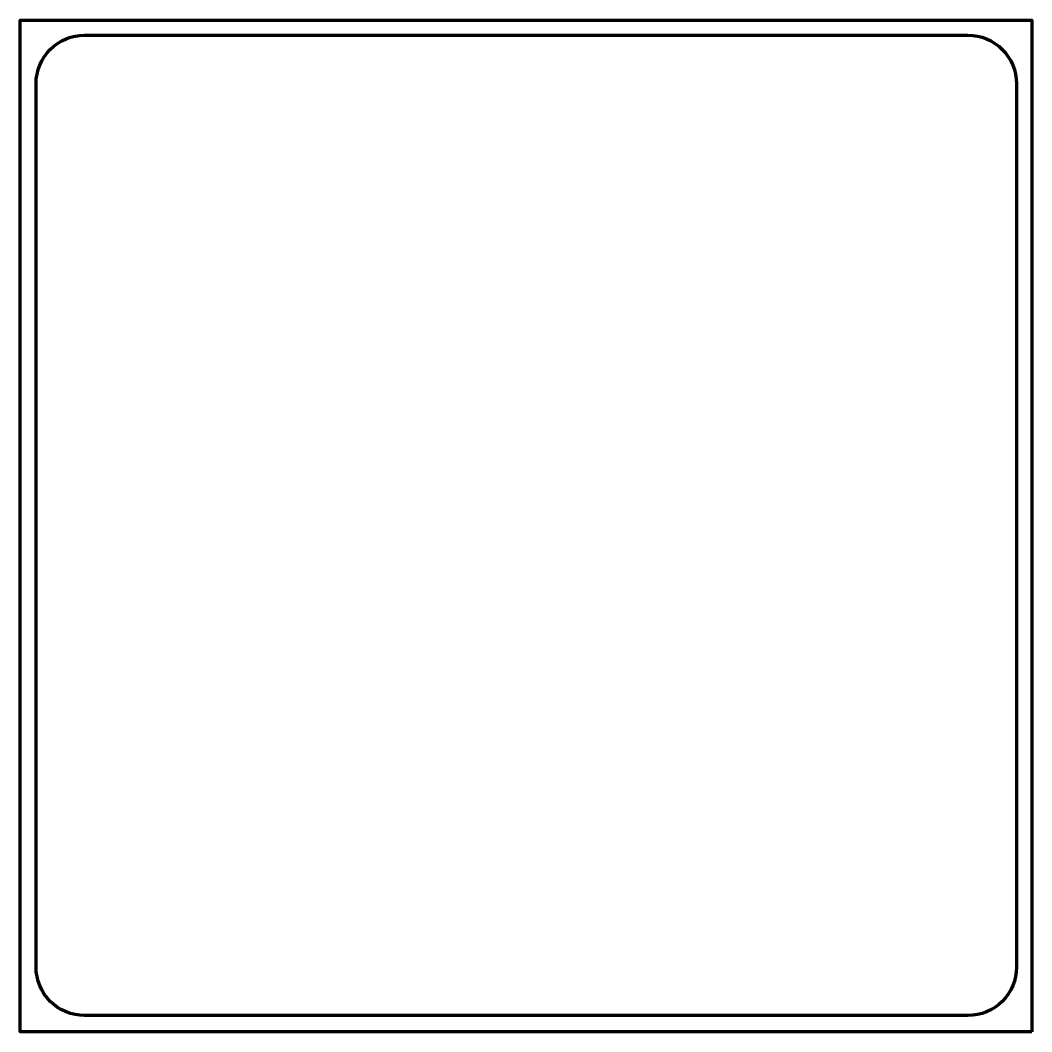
# Model space of a CAD drawing. Header units: millimetres. Extents: x -220 to 429, y -473 to 176.
import ezdxf

# ---------------------------------------------------------------- set-up
doc = ezdxf.new("R2010")
doc.units = ezdxf.units.MM
doc.header["$MEASUREMENT"] = 0
doc.layers.get('0').update_dxf_attribs({"lineweight": 0})
doc.layers.add('Safety', color=7, linetype='Continuous', lineweight=0)

msp = doc.modelspace()

# ---------------------------------------------------------------- linework, layer by layer
at = {"color": 240, "lineweight": 106, "true_color": 0xed2224}
msp.add_lwpolyline([(388.57, 166.4), (391.62, 166.25), (394.64, 165.8), (397.6, 165.06), (400.48, 164.03), (403.24, 162.72), (405.85, 161.15), (408.3, 159.34), (410.57, 157.29), (412.62, 155.02), (414.44, 152.57), (416.01, 149.95), (417.31, 147.19), (418.34, 144.31), (419.08, 141.35), (419.53, 138.34), (419.68, 135.28), (419.68, -6.41), (419.68, -148.1), (419.68, -289.8), (419.68, -431.49), (419.53, -434.54), (419.08, -437.56), (418.34, -440.52), (417.31, -443.4), (416.01, -446.16), (414.44, -448.78), (412.62, -451.23), (410.57, -453.49), (408.3, -455.54), (405.85, -457.36), (403.24, -458.93), (400.48, -460.24), (397.6, -461.26), (394.64, -462.01), (391.62, -462.45), (388.57, -462.6), (246.87, -462.6), (105.18, -462.6), (-36.51, -462.6), (-178.21, -462.6), (-181.26, -462.45), (-184.28, -462.01), (-187.24, -461.26), (-190.11, -460.24), (-192.88, -458.93), (-195.49, -457.36), (-197.94, -455.54), (-200.21, -453.49), (-202.26, -451.23), (-204.08, -448.78), (-205.64, -446.16), (-206.95, -443.4), (-207.98, -440.52), (-208.72, -437.56), (-209.17, -434.54), (-209.32, -431.49), (-209.32, -289.8), (-209.32, -148.1), (-209.32, -6.41), (-209.32, 135.28), (-209.17, 138.34), (-208.72, 141.35), (-207.98, 144.31), (-206.95, 147.19), (-205.64, 149.95), (-204.08, 152.57), (-202.26, 155.02), (-200.21, 157.29), (-197.94, 159.34), (-195.49, 161.15), (-192.88, 162.72), (-190.11, 164.03), (-187.24, 165.06), (-184.28, 165.8), (-181.26, 166.25), (-178.21, 166.4), (-36.51, 166.4), (105.18, 166.4), (246.87, 166.4)], close=True, dxfattribs=at)
at = {"layer": 'Safety', "color": 240, "lineweight": 106, "true_color": 0xed2224}
msp.add_lwpolyline([(429.5, -473), (-219.5, -473), (-219.5, 176), (429.5, 176)], close=True, dxfattribs=at)

doc.saveas('drawing.dxf')
